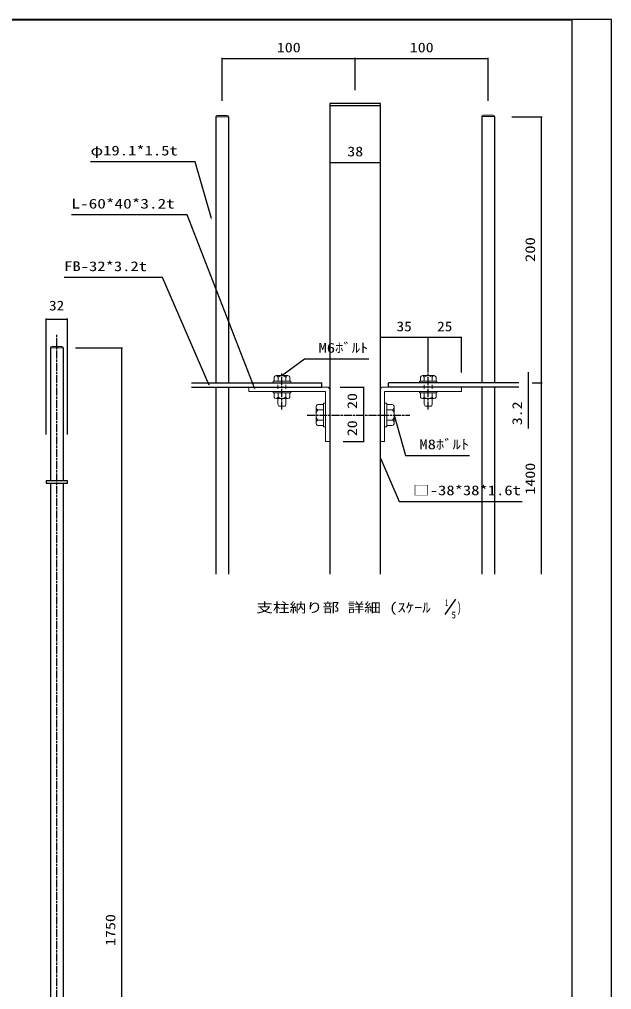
# Model space of a CAD drawing. Units: millimetres, scale not verified. Extents: x -210 to 199, y -148 to 136.
# Drawn here: x 110.2 to 199.2, y -9.6 to 136.3 of the extents above; entities that cross this region are included whole.
import ezdxf
from ezdxf.enums import TextEntityAlignment as Align

# ---------------------------------------------------------------- set-up
doc = ezdxf.new("R2010")
doc.units = ezdxf.units.MM
doc.linetypes.add('CHAIN', pattern=[18.5, 12, -1.5, 3.5, -1.5])
doc.linetypes.add('DASHED_SPACED', pattern=[12, 6, -6])
for name, color, linetype, lineweight in [('0-0', 6, 'Continuous', 25), ('0-1_0', 6, 'Continuous', 25), ('0-2_DIM1', 3, 'Continuous', 25), ('0-3_横桟', 2, 'Continuous', 25), ('0-4_文字', 7, 'Continuous', 25), ('0-5_補助', 5, 'Continuous', 25), ('0-6_ｾﾝﾀｰ', 1, 'CHAIN', 25), ('0-7_縦格子', 6, 'Continuous', 25), ('0-8_支柱', 60, 'Continuous', 25), ('0-9_THN', 4, 'Continuous', 9), ('0-A_下地', 30, 'Continuous', 9)]:
    doc.layers.add(name, color=color, linetype=linetype, lineweight=lineweight)
doc.styles.add('ＭＳ ゴシック', font='')
doc.styles.get('ＭＳ ゴシック').set_extended_font_data('MS Gothic')

# ---------------------------------------------------------------- blocks, each defined once
blk = doc.blocks.new('filled_dot')
at = {"color": 0, "linetype": 'Continuous', "lineweight": -2, "const_width": 1.25}
blk.add_lwpolyline([(-0.625, 0, 1), (0.625, 0, 1)], format="xyb", close=True, dxfattribs=at)
blk = doc.blocks.new('filled_arrow')
at = {"color": 0, "linetype": 'Continuous', "lineweight": -2}
blk.add_solid([(7.5, 1.25), (0, 0), (7.5, -1.25)], dxfattribs=at)
blk = doc.blocks.new('DIMENSION_010_')
at = {"layer": '0-4_文字'}
blk.add_lwpolyline([(40147.93, -63859.99), (40181.93, -63834.87), (40197.93, -63834.87), (40278.36, -63834.87)], dxfattribs=at)
at = {"layer": '0-4_文字', "xscale": 0.213, "yscale": 0.213, "rotation": 216.5}
blk.add_blockref('filled_arrow', (40147.93, -63859.99), dxfattribs=at)
at = {"layer": '0-4_文字', "style": 'ＭＳ ゴシック', "width": 1.25}
blk.add_text('M6ﾎﾞﾙﾄ', height=14.66, dxfattribs=at).set_placement((40202.93, -63829.87), align=Align.BOTTOM_LEFT)
blk = doc.blocks.new('DIMENSION_011_')
at = {"layer": '0-4_文字'}
blk.add_lwpolyline([(40106.9, -63879.57), (40005.27, -63618.11), (39989.27, -63618.11), (39831.18, -63618.11)], dxfattribs=at)
at = {"layer": '0-4_文字', "xscale": 0.213, "yscale": 0.213, "rotation": 291.2}
blk.add_blockref('filled_arrow', (40106.9, -63879.57), dxfattribs=at)
at = {"layer": '0-4_文字', "style": 'ＭＳ ゴシック', "width": 1.3}
blk.add_text('L-60*40*3.2t', height=14.66, dxfattribs=at).set_placement((39831.18, -63613.11), align=Align.BOTTOM_LEFT)
blk = doc.blocks.new('DIMENSION_012_')
at = {"layer": '0-4_文字'}
blk.add_lwpolyline([(40042.03, -63623.89), (40017.1, -63538.26), (40001.1, -63538.26), (39859.96, -63538.26)], dxfattribs=at)
at = {"layer": '0-4_文字', "xscale": 0.213, "yscale": 0.213, "rotation": 286.2}
blk.add_blockref('filled_arrow', (40042.03, -63623.89), dxfattribs=at)
at = {"layer": '0-4_文字', "style": 'ＭＳ ゴシック', "width": 1.25}
blk.add_text('φ19.1*1.5t', height=14.66, dxfattribs=at).set_placement((39859.96, -63533.26), align=Align.BOTTOM_LEFT)
blk = doc.blocks.new('DIMENSION_013_')
at = {"layer": '0-4_文字'}
blk.add_lwpolyline([(40316.69, -63919.17), (40333.62, -63979.99), (40349.62, -63979.99), (40430.05, -63979.99)], dxfattribs=at)
at = {"layer": '0-4_文字', "xscale": 0.213, "yscale": 0.213, "rotation": 105.6}
blk.add_blockref('filled_arrow', (40316.69, -63919.17), dxfattribs=at)
at = {"layer": '0-4_文字', "style": 'ＭＳ ゴシック', "width": 1.25}
blk.add_text('M8ﾎﾞﾙﾄ', height=14.66, dxfattribs=at).set_placement((40354.62, -63974.99), align=Align.BOTTOM_LEFT)
blk = doc.blocks.new('DIMENSION_015_')
at = {"layer": '0-4_文字'}
blk.add_lwpolyline([(40295.93, -63984.22), (40324.25, -64049.16), (40340.25, -64049.16), (40509.31, -64049.16)], dxfattribs=at)
at = {"layer": '0-4_文字', "xscale": 0.213, "yscale": 0.213, "rotation": 113.6}
blk.add_blockref('filled_arrow', (40295.93, -63984.22), dxfattribs=at)
at = {"layer": '0-4_文字', "style": 'ＭＳ ゴシック', "width": 1.25}
blk.add_text('□-38*38*1.6t', height=14.66, dxfattribs=at).set_placement((40345.25, -64044.16), align=Align.BOTTOM_LEFT)
blk = doc.blocks.new('DIMENSION_016_')
at = {"layer": '0-4_文字'}
blk.add_lwpolyline([(40038.56, -63874.52), (39968.33, -63712.2), (39952.33, -63712.2), (39820.22, -63712.2)], dxfattribs=at)
at = {"layer": '0-4_文字', "xscale": 0.213, "yscale": 0.213, "rotation": 293.4}
blk.add_blockref('filled_arrow', (40038.56, -63874.52), dxfattribs=at)
at = {"layer": '0-4_文字', "style": 'ＭＳ ゴシック', "width": 1.25}
blk.add_text('FB-32*3.2t', height=14.66, dxfattribs=at).set_placement((39820.22, -63707.2), align=Align.BOTTOM_LEFT)
blk = doc.blocks.new('A$C54DE35E0')
at = {"layer": '0-1_0'}
for p, q in [((0, 0), (556.725, 0)), ((556.725, 0), (556.725, -399))]:
    blk.add_line(p, q, dxfattribs=at)
blk = doc.blocks.new('Viewport_NO.1')
at = {"layer": '0-2_DIM1'}
for p, q in [((40057.93, -63446.77), (40057.93, -63382.03)), ((40057.93, -63383.28), (40257.93, -63383.28)), ((40257.93, -63430.63), (40257.93, -63382.03)), ((40257.93, -63430.63), (40257.93, -63382.03)), ((40257.93, -63383.28), (40457.93, -63383.28)), ((40457.93, -63446.77), (40457.93, -63382.03)), ((40493.83, -63470.77), (40539.31, -63470.77)), ((40538.06, -63470.77), (40538.06, -63870.77)), ((40219.92, -63539.67), (40295.93, -63539.67)), ((39793.14, -63948.24), (39793.14, -63773.83)), ((39793.14, -63775.08), (39825.14, -63775.08)), ((39825.14, -63948.24), (39825.14, -63773.83)), ((40367.92, -63802.7), (40295.93, -63802.7)), ((40367.92, -63835.06), (40367.92, -63801.45)), ((40367.92, -63855.06), (40367.92, -63801.45)), ((40417.92, -63802.7), (40367.92, -63802.7)), ((40417.92, -63855.17), (40417.92, -63801.45)), ((39837.09, -63818.24), (39907.9, -63818.24)), ((39906.65, -63818.24), (39906.65, -65568.24)), ((40518.43, -63854.77), (40518.43, -63939.61)), ((40235.52, -63877.17), (40271.58, -63877.17)), ((40270.33, -63877.17), (40270.33, -63919.17)), ((40524.25, -63870.77), (40539.31, -63870.77)), ((40524.25, -63870.77), (40539.31, -63870.77)), ((40538.06, -63870.77), (40538.06, -64158.67)), ((40270.33, -63919.17), (40270.33, -63959.17)), ((40239.92, -63959.17), (40271.58, -63959.17))]:
    blk.add_line(p, q, dxfattribs=at)
at = {"layer": '0-3_横桟'}
for p, q in [((40011.6, -63870.77), (40207.93, -63870.77)), ((40011.6, -63877.17), (40207.93, -63877.17)), ((40207.93, -63877.17), (40207.93, -63870.77)), ((40504.25, -63870.77), (40307.92, -63870.77)), ((40307.92, -63877.17), (40307.92, -63870.77)), ((40504.25, -63877.17), (40307.92, -63877.17))]:
    blk.add_line(p, q, dxfattribs=at)
blk.add_lwpolyline([(39793.14, -64021.44), (39825.14, -64021.44), (39825.14, -64018.24), (39793.14, -64018.24)], close=True, dxfattribs=at)
at = {"layer": '0-4_文字'}
blk.add_line((40393.19, -64219.15), (40409.25, -64196.22), dxfattribs=at)
at = {"layer": '0-5_補助'}
blk.add_lwpolyline([(40643.8, -66170.92), (40643.8, -63324.34), (36554.02, -63324.34)], dxfattribs=at)
at = {"layer": '0-6_ｾﾝﾀｰ'}
for p, q in [((39809.14, -65684.15), (39809.14, -63797.61)), ((40147.93, -63910.68), (40147.93, -63855.06)), ((40367.92, -63910.68), (40367.92, -63855.06)), ((40185.63, -63919.17), (40340.23, -63919.17))]:
    blk.add_line(p, q, dxfattribs=at)
at = {"layer": '0-7_縦格子'}
for p, q in [((40048.38, -63470.63), (40048.38, -63870.77)), ((40067.48, -63470.63), (40067.48, -63870.77)), ((40448.38, -63470.49), (40448.38, -63870.77)), ((40467.48, -63470.49), (40467.48, -63870.77)), ((39799.83, -63818.24), (39799.83, -64018.24)), ((39818.93, -63818.24), (39818.93, -64018.24)), ((40048.38, -63877.17), (40048.38, -64158.67)), ((40067.48, -63877.17), (40067.48, -64158.67)), ((40448.38, -63877.17), (40448.38, -64158.67)), ((40467.48, -63877.17), (40467.48, -64158.67)), ((39799.59, -64021.44), (39799.59, -65415.04)), ((39818.69, -64021.44), (39818.69, -65415.04))]:
    blk.add_line(p, q, dxfattribs=at)
at = {"layer": '0-8_支柱'}
blk.add_line((40219.92, -63453.97), (40295.93, -63453.97), dxfattribs=at)
blk.add_lwpolyline([(40295.93, -64158.67), (40295.93, -63450.63), (40219.92, -63450.63), (40219.93, -64158.67)], dxfattribs=at)
at = {"layer": '0-9_THN'}
for p, q in [((40048.38, -63470.63), (40067.48, -63470.63)), ((40065.48, -63468.63), (40050.38, -63468.63)), ((40448.38, -63470.49), (40467.48, -63470.49)), ((40465.48, -63468.49), (40450.38, -63468.49)), ((39799.59, -63818.24), (39818.69, -63818.24)), ((39816.69, -63816.24), (39801.59, -63816.24))]:
    blk.add_line(p, q, dxfattribs=at)
for centre, start, end in [((40050.38, -63470.63), 90, 180), ((40065.48, -63470.63), 0, 90), ((40450.38, -63470.49), 90, 180), ((40465.48, -63470.49), 0, 90), ((39801.59, -63818.24), 90, 180), ((39816.69, -63818.24), 0, 90)]:
    blk.add_arc(centre, 2, start, end, dxfattribs=at)
at = {"layer": '0-A_下地'}
for p, q in [((40136.14, -63868.37), (40136.14, -63862.15)), ((40156.77, -63859.99), (40139.09, -63859.99)), ((40142.04, -63868.37), (40142.04, -63862.15)), ((40153.82, -63868.37), (40153.82, -63862.15)), ((40159.72, -63868.37), (40159.72, -63862.15)), ((40356.13, -63868.37), (40356.13, -63862.15)), ((40359.08, -63859.99), (40376.76, -63859.99)), ((40362.03, -63868.37), (40362.03, -63862.15)), ((40373.81, -63868.37), (40373.81, -63862.15)), ((40379.71, -63868.37), (40379.71, -63862.15)), ((40161.13, -63868.37), (40134.73, -63868.37)), ((40159.72, -63868.37), (40136.14, -63868.37)), ((40417.92, -63877.17), (40300.33, -63877.17)), ((40354.72, -63868.37), (40381.12, -63868.37)), ((40356.13, -63868.37), (40379.71, -63868.37)), ((40417.92, -63883.57), (40417.92, -63877.17)), ((40097.93, -63883.57), (40213.52, -63883.57)), ((40161.13, -63883.57), (40134.73, -63883.57)), ((40134.73, -63885.97), (40134.73, -63883.57)), ((40161.13, -63885.97), (40134.73, -63885.97)), ((40136.14, -63885.97), (40136.14, -63892.19)), ((40137.18, -63885.97), (40158.68, -63885.97)), ((40142.04, -63885.97), (40142.04, -63892.19)), ((40153.82, -63885.97), (40153.82, -63892.19)), ((40159.72, -63885.97), (40159.72, -63892.19)), ((40161.13, -63885.97), (40161.13, -63883.57)), ((40213.52, -63883.57), (40213.52, -63959.17)), ((40295.93, -63881.57), (40295.93, -63959.17)), ((40417.92, -63883.57), (40302.33, -63883.57)), ((40302.33, -63883.57), (40302.33, -63959.17)), ((40354.72, -63885.97), (40354.72, -63883.57)), ((40354.72, -63883.57), (40381.12, -63883.57)), ((40354.72, -63885.97), (40381.12, -63885.97)), ((40356.13, -63885.97), (40356.13, -63892.19)), ((40378.67, -63885.97), (40357.17, -63885.97)), ((40362.03, -63885.97), (40362.03, -63892.19)), ((40373.81, -63885.97), (40373.81, -63892.19)), ((40379.71, -63885.97), (40379.71, -63892.19)), ((40381.12, -63885.97), (40381.12, -63883.57)), ((40156.77, -63894.34), (40139.09, -63894.34)), ((40141.93, -63894.34), (40141.93, -63902.77)), ((40141.93, -63902.77), (40143.13, -63905.77)), ((40153.93, -63894.34), (40153.93, -63902.77)), ((40199.16, -63907.38), (40199.16, -63930.96)), ((40210.32, -63903.45), (40202.03, -63903.45)), ((40210.32, -63901.57), (40210.32, -63936.77)), ((40210.32, -63901.57), (40210.32, -63936.77)), ((40213.52, -63901.57), (40210.32, -63901.57)), ((40210.32, -63903.45), (40210.32, -63934.89)), ((40213.52, -63901.57), (40213.52, -63936.77)), ((40305.53, -63901.57), (40305.53, -63936.77)), ((40305.53, -63903.45), (40313.82, -63903.45)), ((40305.53, -63903.45), (40305.53, -63934.89)), ((40316.69, -63907.38), (40316.69, -63930.96)), ((40359.08, -63894.34), (40376.76, -63894.34)), ((40361.92, -63894.34), (40361.92, -63902.77)), ((40361.92, -63902.77), (40363.12, -63905.77)), ((40363.12, -63905.77), (40372.72, -63905.77)), ((40210.32, -63911.31), (40202.03, -63911.31)), ((40305.53, -63911.31), (40313.82, -63911.31)), ((40210.32, -63927.02), (40202.03, -63927.02)), ((40210.32, -63934.89), (40202.03, -63934.89)), ((40213.52, -63936.77), (40210.32, -63936.77)), ((40305.53, -63927.02), (40313.82, -63927.02)), ((40305.53, -63934.89), (40313.82, -63934.89)), ((40295.93, -63959.17), (40302.33, -63959.17))]:
    blk.add_line(p, q, dxfattribs=at)
at = {"layer": '0-A_下地', "linetype": 'DASHED_SPACED'}
for p, q in [((40141.93, -63879.57), (40141.93, -63870.77)), ((40153.93, -63879.57), (40153.93, -63870.77)), ((40361.92, -63879.57), (40361.92, -63870.77)), ((40373.92, -63879.57), (40373.92, -63870.77))]:
    blk.add_line(p, q, dxfattribs=at)
at = {"layer": '0-A_下地'}
for points in [[(40097.93, -63883.57), (40097.93, -63877.17), (40215.52, -63877.17)], [(40161.13, -63870.77), (40134.73, -63870.77), (40134.73, -63868.37)], [(40161.13, -63870.77), (40161.13, -63868.37), (40134.73, -63868.37)], [(40354.72, -63870.77), (40381.12, -63870.77), (40381.12, -63868.37)], [(40354.72, -63870.77), (40354.72, -63868.37), (40381.12, -63868.37)], [(40219.92, -63881.57), (40219.92, -63959.17), (40213.52, -63959.17)], [(40153.93, -63902.77), (40152.73, -63905.77), (40143.13, -63905.77)], [(40302.33, -63901.57), (40302.33, -63936.77), (40305.53, -63936.77)], [(40302.33, -63901.57), (40305.53, -63901.57), (40305.53, -63936.77)], [(40373.92, -63894.34), (40373.92, -63902.77), (40372.72, -63905.77)]]:
    blk.add_lwpolyline(points, dxfattribs=at)
for centre, radius, start, end in [((40139.09, -63863.09), 3.1, 17.74657, 162.25343), ((40147.93, -63869.13), 9.13, 49.83207, 130.16793), ((40156.77, -63863.09), 3.1, 17.74657, 162.25343), ((40359.08, -63863.09), 3.1, 17.74657, 162.25343), ((40367.92, -63869.13), 9.13, 49.83207, 130.16793), ((40376.76, -63863.09), 3.1, 17.74657, 162.25343), ((40215.52, -63881.57), 4.4, 0, 90), ((40300.33, -63881.57), 4.4, 90, 180), ((40139.09, -63891.25), 3.1, 197.74657, 342.25343), ((40147.93, -63885.21), 9.13, 229.83207, 310.16793), ((40156.77, -63891.25), 3.1, 197.74657, 342.25343), ((40359.08, -63891.25), 3.1, 197.74657, 342.25343), ((40367.92, -63885.21), 9.13, 229.83207, 310.16793), ((40376.76, -63891.25), 3.1, 197.74657, 342.25343), ((40203.29, -63907.38), 4.13, 107.74657, 252.25343), ((40312.56, -63907.38), 4.13, 287.74657, 72.25343), ((40211.33, -63919.17), 12.18, 139.83207, 220.16793), ((40304.52, -63919.17), 12.18, 319.83207, 40.16793), ((40203.29, -63930.96), 4.13, 107.74657, 252.25343), ((40312.56, -63930.96), 4.13, 287.74657, 72.25343)]:
    blk.add_arc(centre, radius, start, end, dxfattribs=at)
at = {"layer": '0-0', "xscale": 7.129295, "yscale": 7.129295}
blk.add_blockref('A$C54DE35E0', (36614.73, -63324.92), dxfattribs=at)
at = {"layer": '0-2_DIM1'}
for name, p, xscale, yscale, rotation in [('filled_dot', (40057.93, -63383.28), 0.32, 0.32, 180), ('filled_dot', (40257.93, -63383.28), 0.32, 0.32, 180), ('filled_dot', (40538.06, -63470.77), 0.32, 0.32, 90), ('filled_dot', (40219.92, -63539.67), 0.32, 0.32, 180), ('filled_dot', (39793.14, -63775.08), 0.32, 0.32, 180), ('filled_dot', (40295.93, -63802.7), 0.32, 0.32, 180), ('filled_dot', (40367.92, -63802.7), 0.32, 0.32, 180), ('filled_dot', (39906.65, -63818.24), 0.32, 0.32, 90), ('filled_dot', (40270.33, -63877.17), 0.32, 0.32, 90), ('filled_dot', (40518.43, -63870.77), 0.32, 0.32, 270), ('filled_dot', (40518.43, -63877.17), 0.32, 0.32, 90), ('filled_dot', (40538.06, -63870.77), 0.32, 0.32, 270), ('filled_dot', (40538.06, -63870.77), 0.32, 0.32, 90), ('filled_dot', (40270.33, -63919.17), 0.32, 0.32, 270), ('filled_dot', (40270.33, -63919.17), 0.32, 0.32, 90), ('filled_dot', (40270.33, -63959.17), 0.32, 0.32, 270), ('filled_arrow', (40538.06, -64158.67), 0.107, 0.107, 270)]:
    blk.add_blockref(name, p, dxfattribs=dict(at, xscale=xscale, yscale=yscale, rotation=rotation))
at = {"layer": '0-2_DIM1', "xscale": 0.32, "yscale": 0.32}
for p in [(40257.93, -63383.28), (40457.93, -63383.28), (40295.93, -63539.67), (39825.14, -63775.08), (40367.92, -63802.7), (40417.92, -63802.7)]:
    blk.add_blockref('filled_dot', p, dxfattribs=at)
at = {"layer": '0-4_文字'}
for name in ['DIMENSION_012_', 'DIMENSION_011_', 'DIMENSION_016_', 'DIMENSION_010_', 'DIMENSION_013_', 'DIMENSION_015_']:
    blk.add_blockref(name, (0, 0), dxfattribs=at)
at = {"layer": '0-2_DIM1', "style": 'ＭＳ ゴシック'}
for s, width, p in [('100', 1.2, (40140.21, -63378.28)), ('100', 1.2, (40340.21, -63378.28)), ('38', 1.2, (40246.15, -63534.67)), ('32', 1.15, (39797.42, -63766.33)), ('35', 1.15, (40320.25, -63797.7)), ('25', 1.15, (40381.3, -63797.7))]:
    blk.add_text(s, height=14.66, dxfattribs=dict(at, width=width)).set_placement(p, align=Align.BOTTOM_LEFT)
for s, width, p in [('200', 1.25, (40533.06, -63689.14)), ('20', 1.2, (40265.33, -63910.05)), ('3.2', 1.2, (40513.43, -63934.61)), ('20', 1.2, (40265.33, -63951.05)), ('1400', 1.2, (40533.06, -64038.93)), ('1750', 1.2, (39901.65, -64717.45))]:
    blk.add_text(s, height=14.66, rotation=90, dxfattribs=dict(at, width=width)).set_placement(p, align=Align.BOTTOM_LEFT)
at = {"layer": '0-4_文字', "style": 'ＭＳ ゴシック'}
for s, height, width, p in [('支柱納り部 詳細 (ｽｹｰﾙ ', 14.66, 1.25, (40109.23, -64220.35)), ('1', 10.26, 0.55, (40393.34, -64209.55)), (')', 14.66, 0.6, (40411.51, -64220.35))]:
    blk.add_text(s, height=height, dxfattribs=dict(at, width=width)).set_placement(p, align=Align.BOTTOM_LEFT)
blk.add_text('5', height=10.26, dxfattribs=at).set_placement((40402.77, -64228.07), align=Align.BOTTOM_LEFT)

msp = doc.modelspace()

# ---------------------------------------------------------------- block references
at = {"layer": '0-0', "xscale": 0.1, "yscale": 0.1}
msp.add_blockref('Viewport_NO.1', (-3865.14, 6468.749), dxfattribs=at)

doc.saveas('drawing.dxf')
